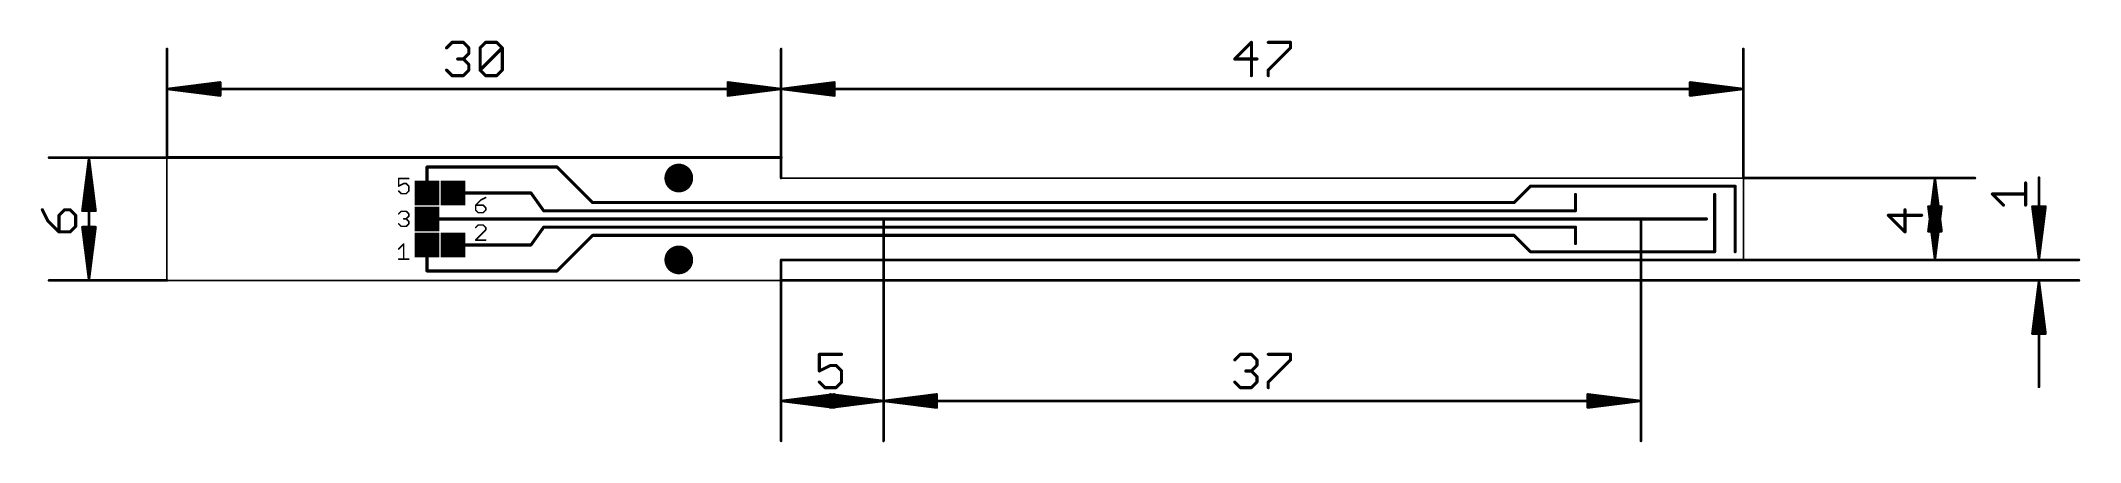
# Model space of a CAD drawing. Extents: x -6.2 to 93.5, y -10.9 to 8.7.
import ezdxf

# ---------------------------------------------------------------- set-up
doc = ezdxf.new("R2010")
doc.units = 0
for name, color, linetype in [('1', 14, 'CONTINUOUS'), ('18', 94, 'CONTINUOUS'), ('20', 178, 'CONTINUOUS'), ('29', 251, 'CONTINUOUS'), ('30', 251, 'CONTINUOUS'), ('44', 251, 'CONTINUOUS'), ('47', 251, 'CONTINUOUS'), ('49', 251, 'CONTINUOUS')]:
    doc.layers.add(name, color=color, linetype=linetype)

# ---------------------------------------------------------------- blocks, each defined once
blk = doc.blocks.new('SQUAREV')
blk.add_solid([(-0.5, -0.5), (0.5, -0.5), (-0.5, 0.5), (0.5, 0.5)])

msp = doc.modelspace()

# ---------------------------------------------------------------- linework, layer by layer
at = {"layer": '1'}
for points, const_width in [([(11.8096, 1.9753), (11.3181, 1.9753)], 0.0762), ([(11.3181, 1.9753), (11.3181, 1.6067)], 0.0762), ([(12.7, 2.54), (19.05, 2.54)], 0.15), ([(12.7, 1.27), (12.7, 2.54)], 0.15), ([(19.05, 2.54), (20.79, 0.8)], 0.15), ([(11.3181, 1.6067), (11.5638, 1.7296)], 0.0762), ([(11.441, 1.2381), (11.3181, 1.361)], 0.0762), ([(11.6867, 1.2381), (11.441, 1.2381)], 0.0762), ([(11.5638, 1.7296), (11.6867, 1.7296)], 0.0762), ([(11.6867, 1.7296), (11.8096, 1.6067)], 0.0762), ([(11.8096, 1.361), (11.6867, 1.2381)], 0.0762), ([(11.8096, 1.6067), (11.8096, 1.361)], 0.0762), ([(13.97, 1.27), (17.78, 1.27)], 0.15), ([(15.5696, 1.0453), (15.3238, 0.9225)], 0.0762), ([(17.78, 1.27), (18.4, 0.4)], 0.15), ([(65.8, 0.8), (66.6, 1.6)], 0.15), ([(66.6, 1.6), (76.6, 1.6)], 0.15), ([(68.8, 0.4), (68.8, 1.2)], 0.15), ([(75.6, -1.6), (75.6, 1.2)], 0.15), ([(76.6, 1.6), (76.6, -1.6)], 0.15), ([(11.3181, 0.2525), (11.441, 0.3753)], 0.0762), ([(11.441, 0.3753), (11.6867, 0.3753)], 0.0762), ([(11.6867, 0.0067), (11.5638, 0.0067)], 0.0762), ([(11.6867, 0.3753), (11.8096, 0.2525)], 0.0762), ([(11.8096, 0.1296), (11.6867, 0.0067)], 0.0762), ([(11.6867, 0.0067), (11.8096, -0.1162)], 0.0762), ([(11.8096, 0.2525), (11.8096, 0.1296)], 0.0762), ([(12.7, 0), (75.2, 0)], 0.15), ([(15.3238, 0.9225), (15.0781, 0.6767)], 0.0762), ([(15.0781, 0.6767), (15.0781, 0.431)], 0.0762), ([(15.4467, 0.6767), (15.0781, 0.6767)], 0.0762), ([(15.0781, 0.431), (15.201, 0.3081)], 0.0762), ([(15.201, 0.3081), (15.4467, 0.3081)], 0.0762), ([(15.5696, 0.5538), (15.4467, 0.6767)], 0.0762), ([(15.4467, 0.3081), (15.5696, 0.431)], 0.0762), ([(15.5696, 0.431), (15.5696, 0.5538)], 0.0762), ([(18.4, 0.4), (68.8, 0.4)], 0.15), ([(20.79, 0.8), (65.8, 0.8)], 0.15), ([(11.441, -0.3619), (11.3181, -0.239)], 0.0762), ([(11.6867, -0.3619), (11.441, -0.3619)], 0.0762), ([(11.8096, -0.239), (11.6867, -0.3619)], 0.0762), ([(11.8096, -0.1162), (11.8096, -0.239)], 0.0762), ([(15.201, -0.2947), (15.0781, -0.4175)], 0.0762), ([(15.0781, -1.0319), (15.5696, -0.5404)], 0.0762), ([(15.5696, -1.0319), (15.0781, -1.0319)], 0.0762), ([(15.4467, -0.2947), (15.201, -0.2947)], 0.0762), ([(15.5696, -0.4175), (15.4467, -0.2947)], 0.0762), ([(15.5696, -0.5404), (15.5696, -0.4175)], 0.0762), ([(17.78, -1.27), (18.4, -0.4)], 0.15), ([(18.4, -0.4), (68.8, -0.4)], 0.15), ([(19.06, -2.54), (20.8, -0.8)], 0.15), ([(20.8, -0.8), (65.8, -0.8)], 0.15), ([(65.8, -0.8), (66.6, -1.6)], 0.15), ([(68.8, -0.4), (68.8, -1.2)], 0.15), ([(11.3181, -1.4704), (11.5638, -1.2247)], 0.0762), ([(11.3181, -1.9619), (11.8096, -1.9619)], 0.0762), ([(11.5638, -1.2247), (11.5638, -1.9619)], 0.0762), ([(12.7, -2.54), (12.7, -1.27)], 0.15), ([(17.78, -1.27), (13.97, -1.27)], 0.15), ([(66.6, -1.6), (75.6, -1.6)], 0.15), ([(19.05, -2.54), (12.7, -2.54)], 0.15)]:
    msp.add_lwpolyline(points, dxfattribs=dict(at, const_width=const_width))
for points, const_width in [([(11.3181, 1.9944, 1), (11.3181, 1.9563)], 0.0381), ([(11.3372, 1.9753, 1), (11.2991, 1.9753)], 0.0381), ([(11.8096, 1.9563, 1), (11.8096, 1.9944)], 0.0381), ([(12.7, 2.5775, 1), (12.7, 2.5025)], 0.075), ([(12.7375, 2.54, 1), (12.6625, 2.54)], 0.075), ([(19.0765, 2.5665, 1), (19.0235, 2.5135)], 0.075), ([(19.05, 2.5025, 1), (19.05, 2.5775)], 0.075), ([(11.3096, 1.6238, 1), (11.3266, 1.5897)], 0.0381), ([(11.2991, 1.6067, 1), (11.3372, 1.6067)], 0.0381), ([(11.3316, 1.3744, 1), (11.3046, 1.3475)], 0.0381), ([(11.441, 1.2571, 1), (11.441, 1.219)], 0.0381), ([(11.4275, 1.2246, 1), (11.4544, 1.2516)], 0.0381), ([(11.5638, 1.7486, 1), (11.5638, 1.7105)], 0.0381), ([(11.5724, 1.7125, 1), (11.5553, 1.7466)], 0.0381), ([(11.7002, 1.7431, 1), (11.6732, 1.7161)], 0.0381), ([(11.6732, 1.2516, 1), (11.7002, 1.2246)], 0.0381), ([(11.6867, 1.7105, 1), (11.6867, 1.7486)], 0.0381), ([(11.6867, 1.219, 1), (11.6867, 1.2571)], 0.0381), ([(11.8286, 1.6067, 1), (11.7905, 1.6067)], 0.0381), ([(11.7905, 1.361, 1), (11.8286, 1.361)], 0.0381), ([(11.7961, 1.5932, 1), (11.8231, 1.6202)], 0.0381), ([(11.8231, 1.3475, 1), (11.7961, 1.3744)], 0.0381), ([(12.6625, 1.27, 1), (12.7375, 1.27)], 0.075), ([(13.97, 1.3075, 1), (13.97, 1.2325)], 0.075), ([(15.5781, 1.0283, 1), (15.5611, 1.0624)], 0.0381), ([(17.8105, 1.2918, 1), (17.7495, 1.2482)], 0.075), ([(17.78, 1.2325, 1), (17.78, 1.3075)], 0.075), ([(66.6, 1.6375, 1), (66.6, 1.5625)], 0.075), ([(66.6265, 1.5735, 1), (66.5735, 1.6265)], 0.075), ([(68.8375, 1.2, 1), (68.7625, 1.2)], 0.075), ([(75.6375, 1.2, 1), (75.5625, 1.2)], 0.075), ([(76.6375, 1.6, 1), (76.5625, 1.6)], 0.075), ([(76.6, 1.5625, 1), (76.6, 1.6375)], 0.075), ([(11.3046, 0.2659, 1), (11.3316, 0.239)], 0.0381), ([(11.441, 0.3944, 1), (11.441, 0.3563)], 0.0381), ([(11.4544, 0.3619, 1), (11.4275, 0.3888)], 0.0381), ([(11.5638, 0.0258, 1), (11.5638, -0.0123)], 0.0381), ([(11.7002, 0.3888, 1), (11.6732, 0.3619)], 0.0381), ([(11.7002, 0.0202, 1), (11.6732, -0.0068)], 0.0381), ([(11.6732, 0.0202, 1), (11.7002, -0.0068)], 0.0381), ([(11.6867, 0.3563, 1), (11.6867, 0.3944)], 0.0381), ([(11.6867, -0.0123, 1), (11.6867, 0.0258)], 0.0381), ([(11.8286, 0.2525, 1), (11.7905, 0.2525)], 0.0381), ([(11.7905, 0.1296, 1), (11.8286, 0.1296)], 0.0381), ([(11.7961, 0.239, 1), (11.8231, 0.2659)], 0.0381), ([(11.8231, 0.1161, 1), (11.7961, 0.1431)], 0.0381), ([(12.7, 0.0375, 1), (12.7, -0.0375)], 0.075), ([(15.0781, 0.6958, 1), (15.0781, 0.6577)], 0.0381), ([(15.0646, 0.6902, 1), (15.0916, 0.6632)], 0.0381), ([(15.0916, 0.4444, 1), (15.0646, 0.4175)], 0.0381), ([(15.0972, 0.6767, 1), (15.0591, 0.6767)], 0.0381), ([(15.0591, 0.431, 1), (15.0972, 0.431)], 0.0381), ([(15.201, 0.3272, 1), (15.201, 0.2891)], 0.0381), ([(15.1875, 0.2946, 1), (15.2144, 0.3216)], 0.0381), ([(15.3153, 0.9395, 1), (15.3324, 0.9054)], 0.0381), ([(15.3373, 0.909, 1), (15.3104, 0.9359)], 0.0381), ([(15.4602, 0.6902, 1), (15.4332, 0.6632)], 0.0381), ([(15.4332, 0.3216, 1), (15.4602, 0.2946)], 0.0381), ([(15.4467, 0.6577, 1), (15.4467, 0.6958)], 0.0381), ([(15.4467, 0.2891, 1), (15.4467, 0.3272)], 0.0381), ([(15.5886, 0.5538, 1), (15.5505, 0.5538)], 0.0381), ([(15.5505, 0.431, 1), (15.5886, 0.431)], 0.0381), ([(15.5561, 0.5404, 1), (15.5831, 0.5673)], 0.0381), ([(15.5831, 0.4175, 1), (15.5561, 0.4444)], 0.0381), ([(18.4, 0.4375, 1), (18.4, 0.3625)], 0.075), ([(18.3695, 0.3782, 1), (18.4305, 0.4218)], 0.075), ([(20.79, 0.8375, 1), (20.79, 0.7625)], 0.075), ([(20.7635, 0.7735, 1), (20.8165, 0.8265)], 0.075), ([(65.7735, 0.8265, 1), (65.8265, 0.7735)], 0.075), ([(65.8, 0.7625, 1), (65.8, 0.8375)], 0.075), ([(68.7625, 0.4, 1), (68.8375, 0.4)], 0.075), ([(68.8, 0.3625, 1), (68.8, 0.4375)], 0.075), ([(75.2, -0.0375, 1), (75.2, 0.0375)], 0.075), ([(11.3316, -0.2256, 1), (11.3046, -0.2525)], 0.0381), ([(11.441, -0.3428, 1), (11.441, -0.381)], 0.0381), ([(11.4275, -0.3754, 1), (11.4544, -0.3484)], 0.0381), ([(11.6732, -0.3484, 1), (11.7002, -0.3754)], 0.0381), ([(11.6867, -0.381, 1), (11.6867, -0.3428)], 0.0381), ([(11.8286, -0.1162, 1), (11.7905, -0.1162)], 0.0381), ([(11.7905, -0.239, 1), (11.8286, -0.239)], 0.0381), ([(11.7961, -0.1296, 1), (11.8231, -0.1027)], 0.0381), ([(11.8231, -0.2525, 1), (11.7961, -0.2256)], 0.0381), ([(15.0646, -0.4041, 1), (15.0916, -0.431)], 0.0381), ([(15.0781, -1.0129, 1), (15.0781, -1.051)], 0.0381), ([(15.201, -0.2756, 1), (15.201, -0.3137)], 0.0381), ([(15.2144, -0.3081, 1), (15.1875, -0.2812)], 0.0381), ([(15.4602, -0.2812, 1), (15.4332, -0.3081)], 0.0381), ([(15.4467, -0.3137, 1), (15.4467, -0.2756)], 0.0381), ([(15.5886, -0.4175, 1), (15.5505, -0.4175)], 0.0381), ([(15.5505, -0.5404, 1), (15.5886, -0.5404)], 0.0381), ([(15.5561, -0.431, 1), (15.5831, -0.4041)], 0.0381), ([(15.5831, -0.5539, 1), (15.5561, -0.5269)], 0.0381), ([(15.5696, -1.051, 1), (15.5696, -1.0129)], 0.0381), ([(18.4, -0.3625, 1), (18.4, -0.4375)], 0.075), ([(18.4305, -0.4218, 1), (18.3695, -0.3782)], 0.075), ([(20.8, -0.7625, 1), (20.8, -0.8375)], 0.075), ([(20.8265, -0.8265, 1), (20.7735, -0.7735)], 0.075), ([(65.8265, -0.7735, 1), (65.7735, -0.8265)], 0.075), ([(65.8, -0.8375, 1), (65.8, -0.7625)], 0.075), ([(68.8375, -0.4, 1), (68.7625, -0.4)], 0.075), ([(68.8, -0.4375, 1), (68.8, -0.3625)], 0.075), ([(11.3046, -1.4569, 1), (11.3316, -1.4839)], 0.0381), ([(11.3181, -1.9429, 1), (11.3181, -1.981)], 0.0381), ([(11.5829, -1.2247, 1), (11.5448, -1.2247)], 0.0381), ([(11.5448, -1.9619, 1), (11.5829, -1.9619)], 0.0381), ([(11.5773, -1.2381, 1), (11.5504, -1.2112)], 0.0381), ([(11.8096, -1.981, 1), (11.8096, -1.9429)], 0.0381), ([(12.7375, -1.27, 1), (12.6625, -1.27)], 0.075), ([(13.97, -1.2325, 1), (13.97, -1.3075)], 0.075), ([(15.0646, -1.0184, 1), (15.0916, -1.0454)], 0.0381), ([(17.7495, -1.2482, 1), (17.8105, -1.2918)], 0.075), ([(17.78, -1.3075, 1), (17.78, -1.2325)], 0.075), ([(66.6, -1.5625, 1), (66.6, -1.6375)], 0.075), ([(66.5735, -1.6265, 1), (66.6265, -1.5735)], 0.075), ([(68.7625, -1.2, 1), (68.8375, -1.2)], 0.075), ([(75.5625, -1.6, 1), (75.6375, -1.6)], 0.075), ([(75.6, -1.6375, 1), (75.6, -1.5625)], 0.075), ([(76.5625, -1.6, 1), (76.6375, -1.6)], 0.075), ([(12.7, -2.5025, 1), (12.7, -2.5775)], 0.075), ([(12.6625, -2.54, 1), (12.7375, -2.54)], 0.075), ([(19.0335, -2.5135, 1), (19.0865, -2.5665)], 0.075), ([(19.05, -2.5775, 1), (19.05, -2.5025)], 0.075)]:
    msp.add_lwpolyline(points, format="xyb", dxfattribs=dict(at, const_width=const_width))
at = {"layer": '20'}
for p, q in [((0, -3), (0, 3)), ((30, 3), (30, 2)), ((30, 2), (77, 2)), ((77, 2), (77, -2)), ((77, -2), (30, -2)), ((30, -2), (30, -3)), ((30, -3), (0, -3))]:
    msp.add_line(p, q, dxfattribs=at)
for points, const_width in [([(0, 3), (0, 8.3)], 0.13), ([(13.657, 8.3565), (13.9282, 8.6277)], 0.1524), ([(13.9282, 8.6277), (14.4705, 8.6277)], 0.1524), ([(14.4705, 8.6277), (14.7416, 8.3565)], 0.1524), ([(14.7416, 8.0854), (14.4705, 7.8142)], 0.1524), ([(14.7416, 8.3565), (14.7416, 8.0854)], 0.1524), ([(15.2941, 8.3565), (15.5653, 8.6277)], 0.1524), ([(15.2941, 7.2719), (15.2941, 8.3565)], 0.1524), ([(15.2941, 7.2719), (16.3788, 8.3565)], 0.1524), ([(15.5653, 8.6277), (16.1076, 8.6277)], 0.1524), ([(16.1076, 8.6277), (16.3788, 8.3565)], 0.1524), ([(16.3788, 8.3565), (16.3788, 7.2719)], 0.1524), ([(30, 3), (30, 8.3)], 0.13), ([(30, 2), (30, 8.3)], 0.13), ([(52.9705, 8.6277), (52.157, 7.8142)], 0.1524), ([(52.9705, 7.0007), (52.9705, 8.6277)], 0.1524), ([(53.7941, 8.6277), (54.8788, 8.6277)], 0.1524), ([(54.8788, 8.3565), (53.7941, 7.2719)], 0.1524), ([(54.8788, 8.6277), (54.8788, 8.3565)], 0.1524), ([(77, 2), (77, 8.3)], 0.13), ([(13.9282, 7.0007), (13.657, 7.2719)], 0.1524), ([(14.4705, 7.0007), (13.9282, 7.0007)], 0.1524), ([(14.4705, 7.8142), (14.1993, 7.8142)], 0.1524), ([(14.4705, 7.8142), (14.7416, 7.543)], 0.1524), ([(14.7416, 7.2719), (14.4705, 7.0007)], 0.1524), ([(14.7416, 7.543), (14.7416, 7.2719)], 0.1524), ([(15.5653, 7.0007), (15.2941, 7.2719)], 0.1524), ([(16.1076, 7.0007), (15.5653, 7.0007)], 0.1524), ([(16.3788, 7.2719), (16.1076, 7.0007)], 0.1524), ([(52.157, 7.8142), (53.2416, 7.8142)], 0.1524), ([(53.7941, 7.2719), (53.7941, 7.0007)], 0.1524), ([(0.065, 6.35), (2.6, 6.6692)], 0.13), ([(0.065, 6.35), (2.6, 6.61)], 0.13), ([(0.065, 6.35), (2.6, 6.48)], 0.13), ([(0.065, 6.35), (29.935, 6.35)], 0.13), ([(2.6, 6.0308), (0.065, 6.35)], 0.13), ([(2.6, 6.22), (0.065, 6.35)], 0.13), ([(2.6, 6.09), (0.065, 6.35)], 0.13), ([(2.6, 6.6692), (2.6, 6.0308)], 0.13), ([(29.935, 6.35), (27.4, 6.6692)], 0.13), ([(27.4, 6.6692), (27.4, 6.0308)], 0.13), ([(29.935, 6.35), (27.4, 6.61)], 0.13), ([(29.935, 6.35), (27.4, 6.48)], 0.13), ([(27.4, 6.0308), (29.935, 6.35)], 0.13), ([(27.4, 6.22), (29.935, 6.35)], 0.13), ([(27.4, 6.09), (29.935, 6.35)], 0.13), ([(30.065, 6.35), (32.6, 6.6692)], 0.13), ([(30.065, 6.35), (32.6, 6.61)], 0.13), ([(30.065, 6.35), (32.6, 6.48)], 0.13), ([(30.065, 6.35), (76.935, 6.35)], 0.13), ([(32.6, 6.0308), (30.065, 6.35)], 0.13), ([(32.6, 6.22), (30.065, 6.35)], 0.13), ([(32.6, 6.09), (30.065, 6.35)], 0.13), ([(32.6, 6.6692), (32.6, 6.0308)], 0.13), ([(76.935, 6.35), (74.4, 6.6692)], 0.13), ([(74.4, 6.6692), (74.4, 6.0308)], 0.13), ([(76.935, 6.35), (74.4, 6.61)], 0.13), ([(76.935, 6.35), (74.4, 6.48)], 0.13), ([(74.4, 6.0308), (76.935, 6.35)], 0.13), ([(74.4, 6.22), (76.935, 6.35)], 0.13), ([(74.4, 6.09), (76.935, 6.35)], 0.13), ([(0, 3), (-5.76, 3)], 0.13), ([(-3.81, 2.935), (-4.1292, 0.4)], 0.13), ([(-3.81, 2.935), (-4.07, 0.4)], 0.13), ([(-3.81, 2.935), (-3.94, 0.4)], 0.13), ([(-3.81, -2.935), (-3.81, 2.935)], 0.13), ([(-3.4908, 0.4), (-3.81, 2.935)], 0.13), ([(-3.68, 0.4), (-3.81, 2.935)], 0.13), ([(-3.55, 0.4), (-3.81, 2.935)], 0.13), ([(0, 3), (30, 3)], 0.15), ([(77, 2), (88.31, 2)], 0.13), ([(86.36, 1.935), (86.0408, -0.6)], 0.13), ([(86.36, 1.935), (86.1, -0.6)], 0.13), ([(86.36, 1.935), (86.23, -0.6)], 0.13), ([(86.36, 1.935), (86.36, -1.935)], 0.13), ([(86.6792, -0.6), (86.36, 1.935)], 0.13), ([(86.49, -0.6), (86.36, 1.935)], 0.13), ([(86.62, -0.6), (86.36, 1.935)], 0.13), ([(91.44, -1.935), (91.44, 2.0192)], 0.13), ([(89.7046, 0.6762), (89.1623, 1.2185)], 0.1524), ([(89.1623, 1.2185), (90.7893, 1.2185)], 0.1524), ([(90.7893, 0.6762), (90.7893, 1.7609)], 0.1524), ([(-6.0877, 0.4513), (-5.8165, -0.0911)], 0.1524), ([(-5.003, 0.4513), (-5.2742, 0.1801)], 0.1524), ([(-5.2742, 0.1801), (-5.2742, -0.6334)], 0.1524), ([(-4.7319, 0.4513), (-5.003, 0.4513)], 0.1524), ([(-4.4607, 0.1801), (-4.7319, 0.4513)], 0.1524), ([(-4.4607, -0.3622), (-4.4607, 0.1801)], 0.1524), ([(-4.1292, 0.4), (-3.4908, 0.4)], 0.13), ([(85.7093, 0.1801), (84.0823, 0.1801)], 0.1524), ([(84.0823, 0.1801), (84.8958, -0.6334)], 0.1524), ([(84.8958, -0.6334), (84.8958, 0.4513)], 0.1524), ([(86.36, -1.935), (86.0408, 0.6)], 0.13), ([(86.0408, 0.6), (86.6792, 0.6)], 0.13), ([(86.36, -1.935), (86.1, 0.6)], 0.13), ([(86.36, -1.935), (86.23, 0.6)], 0.13), ([(86.6792, 0.6), (86.36, -1.935)], 0.13), ([(86.49, 0.6), (86.36, -1.935)], 0.13), ([(86.62, 0.6), (86.36, -1.935)], 0.13), ([(91.44, -1.935), (91.1208, 0.6)], 0.13), ([(91.1208, 0.6), (91.7592, 0.6)], 0.13), ([(91.44, -1.935), (91.18, 0.6)], 0.13), ([(91.44, -1.935), (91.31, 0.6)], 0.13), ([(91.7592, 0.6), (91.44, -1.935)], 0.13), ([(91.57, 0.6), (91.44, -1.935)], 0.13), ([(91.7, 0.6), (91.44, -1.935)], 0.13), ([(-5.8165, -0.0911), (-5.2742, -0.6334)], 0.1524), ([(-5.2742, -0.6334), (-4.7319, -0.6334)], 0.1524), ([(-4.7319, -0.6334), (-4.4607, -0.3622)], 0.1524), ([(-3.81, -2.935), (-4.1292, -0.4)], 0.13), ([(-4.1292, -0.4), (-3.4908, -0.4)], 0.13), ([(-3.81, -2.935), (-4.07, -0.4)], 0.13), ([(-3.81, -2.935), (-3.94, -0.4)], 0.13), ([(-3.4908, -0.4), (-3.81, -2.935)], 0.13), ([(-3.68, -0.4), (-3.81, -2.935)], 0.13), ([(-3.55, -0.4), (-3.81, -2.935)], 0.13), ([(86.0408, -0.6), (86.6792, -0.6)], 0.13), ([(30, -2), (93.39, -2)], 0.13), ([(77, -2), (88.31, -2)], 0.13), ([(0, -3), (-5.76, -3)], 0.13), ([(30, -3), (93.39, -3)], 0.13), ([(91.44, -3.065), (91.1208, -5.6)], 0.13), ([(91.44, -3.065), (91.18, -5.6)], 0.13), ([(91.44, -3.065), (91.31, -5.6)], 0.13), ([(91.44, -3.065), (91.44, -8.2)], 0.13), ([(91.7592, -5.6), (91.44, -3.065)], 0.13), ([(91.57, -5.6), (91.44, -3.065)], 0.13), ([(91.7, -5.6), (91.44, -3.065)], 0.13), ([(91.1208, -5.6), (91.7592, -5.6)], 0.13)]:
    msp.add_lwpolyline(points, dxfattribs=dict(at, const_width=const_width))
for points, const_width in [([(0.0325, 8.3, 1), (-0.0325, 8.3)], 0.065), ([(13.63, 8.3835, 1), (13.6839, 8.3296)], 0.0762), ([(13.9282, 8.6658, 1), (13.9282, 8.5896)], 0.0762), ([(13.9551, 8.6007, 1), (13.9012, 8.6546)], 0.0762), ([(14.4974, 8.6546, 1), (14.4435, 8.6007)], 0.0762), ([(14.4705, 8.5896, 1), (14.4705, 8.6658)], 0.0762), ([(14.7797, 8.3565, 1), (14.7035, 8.3565)], 0.0762), ([(14.7035, 8.0854, 1), (14.7797, 8.0854)], 0.0762), ([(14.7147, 8.3296, 1), (14.7686, 8.3835)], 0.0762), ([(14.7686, 8.0584, 1), (14.7147, 8.1123)], 0.0762), ([(15.3322, 8.3565, 1), (15.256, 8.3565)], 0.0762), ([(15.2672, 8.3835, 1), (15.3211, 8.3296)], 0.0762), ([(15.5653, 8.6658, 1), (15.5653, 8.5896)], 0.0762), ([(15.5922, 8.6007, 1), (15.5384, 8.6546)], 0.0762), ([(16.1346, 8.6546, 1), (16.0807, 8.6007)], 0.0762), ([(16.1076, 8.5896, 1), (16.1076, 8.6658)], 0.0762), ([(16.4169, 8.3565, 1), (16.3407, 8.3565)], 0.0762), ([(16.4057, 8.3296, 1), (16.3519, 8.3835)], 0.0762), ([(16.3519, 8.3296, 1), (16.4057, 8.3835)], 0.0762), ([(30.0325, 8.3, 1), (29.9675, 8.3)], 0.065), ([(30.0325, 8.3, 1), (29.9675, 8.3)], 0.065), ([(53.0086, 8.6277, 1), (52.9324, 8.6277)], 0.0762), ([(52.9974, 8.6007, 1), (52.9435, 8.6546)], 0.0762), ([(53.7941, 8.6658, 1), (53.7941, 8.5896)], 0.0762), ([(54.9169, 8.6277, 1), (54.8407, 8.6277)], 0.0762), ([(54.8407, 8.3565, 1), (54.9169, 8.3565)], 0.0762), ([(54.9057, 8.3296, 1), (54.8519, 8.3835)], 0.0762), ([(54.8788, 8.5896, 1), (54.8788, 8.6658)], 0.0762), ([(77.0325, 8.3, 1), (76.9675, 8.3)], 0.065), ([(13.6839, 7.2988, 1), (13.63, 7.2449)], 0.0762), ([(13.9282, 7.0388, 1), (13.9282, 6.9626)], 0.0762), ([(13.9012, 6.9738, 1), (13.9551, 7.0276)], 0.0762), ([(14.1993, 7.8523, 1), (14.1993, 7.7761)], 0.0762), ([(14.4974, 7.8411, 1), (14.4435, 7.7873)], 0.0762), ([(14.4435, 7.8411, 1), (14.4974, 7.7873)], 0.0762), ([(14.4435, 7.0276, 1), (14.4974, 6.9738)], 0.0762), ([(14.4705, 7.7761, 1), (14.4705, 7.8523)], 0.0762), ([(14.4705, 6.9626, 1), (14.4705, 7.0388)], 0.0762), ([(14.7797, 7.543, 1), (14.7035, 7.543)], 0.0762), ([(14.7035, 7.2719, 1), (14.7797, 7.2719)], 0.0762), ([(14.7147, 7.5161, 1), (14.7686, 7.57)], 0.0762), ([(14.7686, 7.2449, 1), (14.7147, 7.2988)], 0.0762), ([(15.3211, 7.2988, 1), (15.2672, 7.2449)], 0.0762), ([(15.2672, 7.2988, 1), (15.3211, 7.2449)], 0.0762), ([(15.256, 7.2719, 1), (15.3322, 7.2719)], 0.0762), ([(15.5653, 7.0388, 1), (15.5653, 6.9626)], 0.0762), ([(15.5384, 6.9738, 1), (15.5922, 7.0276)], 0.0762), ([(16.0807, 7.0276, 1), (16.1346, 6.9738)], 0.0762), ([(16.1076, 6.9626, 1), (16.1076, 7.0388)], 0.0762), ([(16.3407, 7.2719, 1), (16.4169, 7.2719)], 0.0762), ([(16.4057, 7.2449, 1), (16.3519, 7.2988)], 0.0762), ([(52.157, 7.8523, 1), (52.157, 7.7761)], 0.0762), ([(52.13, 7.8411, 1), (52.1839, 7.7873)], 0.0762), ([(52.9324, 7.0007, 1), (53.0086, 7.0007)], 0.0762), ([(53.2416, 7.7761, 1), (53.2416, 7.8523)], 0.0762), ([(53.8322, 7.2719, 1), (53.756, 7.2719)], 0.0762), ([(53.7672, 7.2988, 1), (53.8211, 7.2449)], 0.0762), ([(53.756, 7.0007, 1), (53.8322, 7.0007)], 0.0762), ([(0.065, 6.3825, 1), (0.065, 6.3175)], 0.065), ([(0.0691, 6.3822, 1), (0.0609, 6.3178)], 0.065), ([(0.0633, 6.3825, 1), (0.0667, 6.3175)], 0.065), ([(0.0667, 6.3825, 1), (0.0633, 6.3175)], 0.065), ([(0.0683, 6.3823, 1), (0.0617, 6.3177)], 0.065), ([(0.0617, 6.3823, 1), (0.0683, 6.3177)], 0.065), ([(0.0609, 6.3822, 1), (0.0691, 6.3178)], 0.065), ([(2.6325, 6.6692, 1), (2.5675, 6.6692)], 0.065), ([(2.5675, 6.0308, 1), (2.6325, 6.0308)], 0.065), ([(2.6041, 6.637, 1), (2.5959, 6.7015)], 0.065), ([(2.5959, 5.9985, 1), (2.6041, 6.063)], 0.065), ([(2.6033, 6.5777, 1), (2.5967, 6.6423)], 0.065), ([(2.5967, 6.0577, 1), (2.6033, 6.1223)], 0.065), ([(2.6017, 6.4475, 1), (2.5983, 6.5125)], 0.065), ([(2.5983, 6.1875, 1), (2.6017, 6.2525)], 0.065), ([(27.4041, 6.7015, 1), (27.3959, 6.637)], 0.065), ([(27.4325, 6.6692, 1), (27.3675, 6.6692)], 0.065), ([(27.4033, 6.6423, 1), (27.3967, 6.5777)], 0.065), ([(27.4017, 6.5125, 1), (27.3983, 6.4475)], 0.065), ([(27.3983, 6.2525, 1), (27.4017, 6.1875)], 0.065), ([(27.3967, 6.1223, 1), (27.4033, 6.0577)], 0.065), ([(27.3959, 6.063, 1), (27.4041, 5.9985)], 0.065), ([(27.3675, 6.0308, 1), (27.4325, 6.0308)], 0.065), ([(29.9391, 6.3178, 1), (29.9309, 6.3822)], 0.065), ([(29.9309, 6.3178, 1), (29.9391, 6.3822)], 0.065), ([(29.9383, 6.3177, 1), (29.9317, 6.3823)], 0.065), ([(29.9317, 6.3177, 1), (29.9383, 6.3823)], 0.065), ([(29.9333, 6.3175, 1), (29.9367, 6.3825)], 0.065), ([(29.9367, 6.3175, 1), (29.9333, 6.3825)], 0.065), ([(29.935, 6.3175, 1), (29.935, 6.3825)], 0.065), ([(30.065, 6.3825, 1), (30.065, 6.3175)], 0.065), ([(30.0691, 6.3822, 1), (30.0609, 6.3178)], 0.065), ([(30.0633, 6.3825, 1), (30.0667, 6.3175)], 0.065), ([(30.0667, 6.3825, 1), (30.0633, 6.3175)], 0.065), ([(30.0683, 6.3823, 1), (30.0617, 6.3177)], 0.065), ([(30.0617, 6.3823, 1), (30.0683, 6.3177)], 0.065), ([(30.0609, 6.3822, 1), (30.0691, 6.3178)], 0.065), ([(32.6325, 6.6692, 1), (32.5675, 6.6692)], 0.065), ([(32.5675, 6.0308, 1), (32.6325, 6.0308)], 0.065), ([(32.6041, 6.637, 1), (32.5959, 6.7015)], 0.065), ([(32.5959, 5.9985, 1), (32.6041, 6.063)], 0.065), ([(32.6033, 6.5777, 1), (32.5967, 6.6423)], 0.065), ([(32.5967, 6.0577, 1), (32.6033, 6.1223)], 0.065), ([(32.6017, 6.4475, 1), (32.5983, 6.5125)], 0.065), ([(32.5983, 6.1875, 1), (32.6017, 6.2525)], 0.065), ([(74.4041, 6.7015, 1), (74.3959, 6.637)], 0.065), ([(74.4325, 6.6692, 1), (74.3675, 6.6692)], 0.065), ([(74.4033, 6.6423, 1), (74.3967, 6.5777)], 0.065), ([(74.4017, 6.5125, 1), (74.3983, 6.4475)], 0.065), ([(74.3983, 6.2525, 1), (74.4017, 6.1875)], 0.065), ([(74.3967, 6.1223, 1), (74.4033, 6.0577)], 0.065), ([(74.3959, 6.063, 1), (74.4041, 5.9985)], 0.065), ([(74.3675, 6.0308, 1), (74.4325, 6.0308)], 0.065), ([(76.9391, 6.3178, 1), (76.9309, 6.3822)], 0.065), ([(76.9309, 6.3178, 1), (76.9391, 6.3822)], 0.065), ([(76.9383, 6.3177, 1), (76.9317, 6.3823)], 0.065), ([(76.9317, 6.3177, 1), (76.9383, 6.3823)], 0.065), ([(76.9333, 6.3175, 1), (76.9367, 6.3825)], 0.065), ([(76.9367, 6.3175, 1), (76.9333, 6.3825)], 0.065), ([(76.935, 6.3175, 1), (76.935, 6.3825)], 0.065), ([(-5.76, 3.0325, 1), (-5.76, 2.9675)], 0.065), ([(-3.7775, 2.935, 1), (-3.8425, 2.935)], 0.065), ([(-3.7778, 2.9391, 1), (-3.8422, 2.9309)], 0.065), ([(-3.7775, 2.9333, 1), (-3.8425, 2.9367)], 0.065), ([(-3.7775, 2.9367, 1), (-3.8425, 2.9333)], 0.065), ([(-3.7777, 2.9383, 1), (-3.8423, 2.9317)], 0.065), ([(-3.7777, 2.9317, 1), (-3.8423, 2.9383)], 0.065), ([(-3.7778, 2.9309, 1), (-3.8422, 2.9391)], 0.065), ([(0, 3.0375, 1), (0, 2.9625)], 0.075), ([(-0.0325, 3, 1), (0.0325, 3)], 0.065), ([(0, 2.9675, 1), (0, 3.0325)], 0.065), ([(29.9675, 3, 1), (30.0325, 3)], 0.065), ([(30, 2.9625, 1), (30, 3.0375)], 0.075), ([(29.9675, 2, 1), (30.0325, 2)], 0.065), ([(77, 2.0325, 1), (77, 1.9675)], 0.065), ([(76.9675, 2, 1), (77.0325, 2)], 0.065), ([(86.3925, 1.935, 1), (86.3275, 1.935)], 0.065), ([(86.3922, 1.9391, 1), (86.3278, 1.9309)], 0.065), ([(86.3925, 1.9333, 1), (86.3275, 1.9367)], 0.065), ([(86.3925, 1.9367, 1), (86.3275, 1.9333)], 0.065), ([(86.3923, 1.9383, 1), (86.3277, 1.9317)], 0.065), ([(86.3923, 1.9317, 1), (86.3277, 1.9383)], 0.065), ([(86.3922, 1.9309, 1), (86.3278, 1.9391)], 0.065), ([(88.31, 1.9675, 1), (88.31, 2.0325)], 0.065), ([(91.4725, 2.0192, 1), (91.4075, 2.0192)], 0.065), ([(89.1893, 1.2455, 1), (89.1354, 1.1916)], 0.0762), ([(89.1623, 1.2566, 1), (89.1623, 1.1804)], 0.0762), ([(90.8274, 1.7609, 1), (90.7512, 1.7609)], 0.0762), ([(90.7893, 1.1804, 1), (90.7893, 1.2566)], 0.0762), ([(-6.0536, 0.4683, 1), (-6.1218, 0.4342)], 0.0762), ([(-5.2361, 0.1801, 1), (-5.3123, 0.1801)], 0.0762), ([(-5.3011, 0.207, 1), (-5.2473, 0.1531)], 0.0762), ([(-5.003, 0.4894, 1), (-5.003, 0.4132)], 0.0762), ([(-4.9761, 0.4243, 1), (-5.03, 0.4782)], 0.0762), ([(-4.7049, 0.4782, 1), (-4.7588, 0.4243)], 0.0762), ([(-4.7319, 0.4132, 1), (-4.7319, 0.4894)], 0.0762), ([(-4.4226, 0.1801, 1), (-4.4988, 0.1801)], 0.0762), ([(-4.4876, 0.1531, 1), (-4.4338, 0.207)], 0.0762), ([(-4.1615, 0.4041, 1), (-4.097, 0.3959)], 0.065), ([(-4.1292, 0.4325, 1), (-4.1292, 0.3675)], 0.065), ([(-4.1023, 0.4033, 1), (-4.0377, 0.3967)], 0.065), ([(-3.9725, 0.4017, 1), (-3.9075, 0.3983)], 0.065), ([(-3.7125, 0.3983, 1), (-3.6475, 0.4017)], 0.065), ([(-3.5823, 0.3967, 1), (-3.5177, 0.4033)], 0.065), ([(-3.523, 0.3959, 1), (-3.4585, 0.4041)], 0.065), ([(-3.4908, 0.3675, 1), (-3.4908, 0.4325)], 0.065), ([(84.0823, 0.2182, 1), (84.0823, 0.142)], 0.0762), ([(84.1093, 0.207, 1), (84.0554, 0.1531)], 0.0762), ([(84.9339, 0.4513, 1), (84.8577, 0.4513)], 0.0762), ([(85.7093, 0.142, 1), (85.7093, 0.2182)], 0.0762), ([(86.073, 0.6041, 1), (86.0085, 0.5959)], 0.065), ([(86.0408, 0.6325, 1), (86.0408, 0.5675)], 0.065), ([(86.1323, 0.6033, 1), (86.0677, 0.5967)], 0.065), ([(86.2625, 0.6017, 1), (86.1975, 0.5983)], 0.065), ([(86.5225, 0.5983, 1), (86.4575, 0.6017)], 0.065), ([(86.6523, 0.5967, 1), (86.5877, 0.6033)], 0.065), ([(86.7115, 0.5959, 1), (86.647, 0.6041)], 0.065), ([(86.6792, 0.5675, 1), (86.6792, 0.6325)], 0.065), ([(89.6777, 0.6493, 1), (89.7316, 0.7031)], 0.0762), ([(90.7512, 0.6762, 1), (90.8274, 0.6762)], 0.0762), ([(91.153, 0.6041, 1), (91.0885, 0.5959)], 0.065), ([(91.1208, 0.6325, 1), (91.1208, 0.5675)], 0.065), ([(91.2123, 0.6033, 1), (91.1477, 0.5967)], 0.065), ([(91.3425, 0.6017, 1), (91.2775, 0.5983)], 0.065), ([(91.6025, 0.5983, 1), (91.5375, 0.6017)], 0.065), ([(91.7323, 0.5967, 1), (91.6677, 0.6033)], 0.065), ([(91.7915, 0.5959, 1), (91.727, 0.6041)], 0.065), ([(91.7592, 0.5675, 1), (91.7592, 0.6325)], 0.065), ([(-5.7896, -0.0641, 1), (-5.8435, -0.118)], 0.0762), ([(-5.8506, -0.1081, 1), (-5.7824, -0.074)], 0.0762), ([(-5.2742, -0.5953, 1), (-5.2742, -0.6715)], 0.0762), ([(-5.3123, -0.6334, 1), (-5.2361, -0.6334)], 0.0762), ([(-5.3011, -0.6603, 1), (-5.2473, -0.6065)], 0.0762), ([(-4.7588, -0.6065, 1), (-4.7049, -0.6603)], 0.0762), ([(-4.7319, -0.6715, 1), (-4.7319, -0.5953)], 0.0762), ([(-4.4988, -0.3622, 1), (-4.4226, -0.3622)], 0.0762), ([(-4.4338, -0.3892, 1), (-4.4876, -0.3353)], 0.0762), ([(-4.097, -0.3959, 1), (-4.1615, -0.4041)], 0.065), ([(-4.1292, -0.3675, 1), (-4.1292, -0.4325)], 0.065), ([(-4.0377, -0.3967, 1), (-4.1023, -0.4033)], 0.065), ([(-3.9075, -0.3983, 1), (-3.9725, -0.4017)], 0.065), ([(-3.6475, -0.4017, 1), (-3.7125, -0.3983)], 0.065), ([(-3.5177, -0.4033, 1), (-3.5823, -0.3967)], 0.065), ([(-3.4585, -0.4041, 1), (-3.523, -0.3959)], 0.065), ([(-3.4908, -0.4325, 1), (-3.4908, -0.3675)], 0.065), ([(84.8577, -0.6334, 1), (84.9339, -0.6334)], 0.0762), ([(84.8689, -0.6603, 1), (84.9227, -0.6065)], 0.0762), ([(86.0085, -0.5959, 1), (86.073, -0.6041)], 0.065), ([(86.0408, -0.5675, 1), (86.0408, -0.6325)], 0.065), ([(86.0677, -0.5967, 1), (86.1323, -0.6033)], 0.065), ([(86.1975, -0.5983, 1), (86.2625, -0.6017)], 0.065), ([(86.4575, -0.6017, 1), (86.5225, -0.5983)], 0.065), ([(86.5877, -0.6033, 1), (86.6523, -0.5967)], 0.065), ([(86.647, -0.6041, 1), (86.7115, -0.5959)], 0.065), ([(86.6792, -0.6325, 1), (86.6792, -0.5675)], 0.065), ([(30, -1.9675, 1), (30, -2.0325)], 0.065), ([(77, -1.9675, 1), (77, -2.0325)], 0.065), ([(86.3278, -1.9309, 1), (86.3922, -1.9391)], 0.065), ([(86.3277, -1.9317, 1), (86.3923, -1.9383)], 0.065), ([(86.3275, -1.9367, 1), (86.3925, -1.9333)], 0.065), ([(86.3275, -1.9333, 1), (86.3925, -1.9367)], 0.065), ([(86.3275, -1.935, 1), (86.3925, -1.935)], 0.065), ([(86.3277, -1.9383, 1), (86.3923, -1.9317)], 0.065), ([(86.3278, -1.9391, 1), (86.3922, -1.9309)], 0.065), ([(88.31, -2.0325, 1), (88.31, -1.9675)], 0.065), ([(91.4078, -1.9309, 1), (91.4722, -1.9391)], 0.065), ([(91.4077, -1.9317, 1), (91.4723, -1.9383)], 0.065), ([(91.4075, -1.9367, 1), (91.4725, -1.9333)], 0.065), ([(91.4075, -1.9333, 1), (91.4725, -1.9367)], 0.065), ([(91.4075, -1.935, 1), (91.4725, -1.935)], 0.065), ([(91.4077, -1.9383, 1), (91.4723, -1.9317)], 0.065), ([(91.4078, -1.9391, 1), (91.4722, -1.9309)], 0.065), ([(93.39, -2.0325, 1), (93.39, -1.9675)], 0.065), ([(-5.76, -2.9675, 1), (-5.76, -3.0325)], 0.065), ([(-3.8422, -2.9309, 1), (-3.7778, -2.9391)], 0.065), ([(-3.8423, -2.9317, 1), (-3.7777, -2.9383)], 0.065), ([(-3.8425, -2.9367, 1), (-3.7775, -2.9333)], 0.065), ([(-3.8425, -2.9333, 1), (-3.7775, -2.9367)], 0.065), ([(-3.8425, -2.935, 1), (-3.7775, -2.935)], 0.065), ([(-3.8423, -2.9383, 1), (-3.7777, -2.9317)], 0.065), ([(-3.8422, -2.9391, 1), (-3.7778, -2.9309)], 0.065), ([(0, -3.0325, 1), (0, -2.9675)], 0.065), ([(30, -2.9675, 1), (30, -3.0325)], 0.065), ([(93.39, -3.0325, 1), (93.39, -2.9675)], 0.065), ([(91.4725, -3.065, 1), (91.4075, -3.065)], 0.065), ([(91.4722, -3.0609, 1), (91.4078, -3.0691)], 0.065), ([(91.4725, -3.0667, 1), (91.4075, -3.0633)], 0.065), ([(91.4725, -3.0633, 1), (91.4075, -3.0667)], 0.065), ([(91.4723, -3.0617, 1), (91.4077, -3.0683)], 0.065), ([(91.4723, -3.0683, 1), (91.4077, -3.0617)], 0.065), ([(91.4722, -3.0691, 1), (91.4078, -3.0609)], 0.065), ([(91.0885, -5.5959, 1), (91.153, -5.6041)], 0.065), ([(91.1208, -5.5675, 1), (91.1208, -5.6325)], 0.065), ([(91.1477, -5.5967, 1), (91.2123, -5.6033)], 0.065), ([(91.2775, -5.5983, 1), (91.3425, -5.6017)], 0.065), ([(91.5375, -5.6017, 1), (91.6025, -5.5983)], 0.065), ([(91.6677, -5.6033, 1), (91.7323, -5.5967)], 0.065), ([(91.727, -5.6041, 1), (91.7915, -5.5959)], 0.065), ([(91.7592, -5.6325, 1), (91.7592, -5.5675)], 0.065), ([(91.4075, -8.2, 1), (91.4725, -8.2)], 0.065)]:
    msp.add_lwpolyline(points, format="xyb", dxfattribs=dict(at, const_width=const_width))
for centre in [(25, 2), (25, -2)]:
    msp.add_circle(centre, 0.6, dxfattribs=at)
at = {"layer": '29', "const_width": 0.7016}
for points in [[(25, 1.6492, 1), (25, 2.3508, 1), (25, 1.6492)], [(25, -2.3508, 1), (25, -1.6492, 1), (25, -2.3508)]]:
    msp.add_lwpolyline(points, format="xyb", dxfattribs=at)
at = {"layer": '30', "const_width": 0.7016}
for points in [[(25, 1.6492, 1), (25, 2.3508, 1), (25, 1.6492)], [(25, -2.3508, 1), (25, -1.6492, 1), (25, -2.3508)]]:
    msp.add_lwpolyline(points, format="xyb", dxfattribs=at)
at = {"layer": '44'}
for centre in [(12.7, 1.27), (13.97, 1.27), (12.7, 0), (12.7, -1.27), (13.97, -1.27)]:
    msp.add_circle(centre, 0.3, dxfattribs=at)
at = {"layer": '47'}
for points, const_width in [([(35, 0), (35, -10.84)], 0.13), ([(35, 0), (35, -10.84)], 0.13), ([(72, 0), (72, -10.84)], 0.13), ([(30, -2), (30, -10.84)], 0.13), ([(32.9513, -6.6123), (31.8666, -6.6123)], 0.1524), ([(31.8666, -6.6123), (31.8666, -7.4258)], 0.1524), ([(52.157, -6.8835), (52.4282, -6.6123)], 0.1524), ([(52.4282, -6.6123), (52.9705, -6.6123)], 0.1524), ([(52.9705, -6.6123), (53.2416, -6.8835)], 0.1524), ([(53.2416, -6.8835), (53.2416, -7.1546)], 0.1524), ([(53.7941, -6.6123), (54.8788, -6.6123)], 0.1524), ([(54.8788, -6.8835), (53.7941, -7.9681)], 0.1524), ([(54.8788, -6.6123), (54.8788, -6.8835)], 0.1524), ([(31.8666, -7.4258), (32.4089, -7.1546)], 0.1524), ([(32.1378, -8.2393), (31.8666, -7.9681)], 0.1524), ([(32.4089, -7.1546), (32.6801, -7.1546)], 0.1524), ([(32.6801, -7.1546), (32.9513, -7.4258)], 0.1524), ([(32.9513, -7.9681), (32.6801, -8.2393)], 0.1524), ([(32.9513, -7.4258), (32.9513, -7.9681)], 0.1524), ([(52.4282, -8.2393), (52.157, -7.9681)], 0.1524), ([(52.9705, -7.4258), (52.6993, -7.4258)], 0.1524), ([(53.2416, -7.1546), (52.9705, -7.4258)], 0.1524), ([(52.9705, -7.4258), (53.2416, -7.697)], 0.1524), ([(53.2416, -7.9681), (52.9705, -8.2393)], 0.1524), ([(53.2416, -7.697), (53.2416, -7.9681)], 0.1524), ([(53.7941, -7.9681), (53.7941, -8.2393)], 0.1524), ([(30.065, -8.89), (32.6, -8.5708)], 0.13), ([(30.065, -8.89), (32.6, -8.63)], 0.13), ([(30.065, -8.89), (32.6, -8.76)], 0.13), ([(34.935, -8.89), (30.065, -8.89)], 0.13), ([(32.6, -9.2092), (30.065, -8.89)], 0.13), ([(32.6, -9.02), (30.065, -8.89)], 0.13), ([(32.6, -9.15), (30.065, -8.89)], 0.13), ([(32.6801, -8.2393), (32.1378, -8.2393)], 0.1524), ([(34.935, -8.89), (32.4, -8.5708)], 0.13), ([(32.4, -8.5708), (32.4, -9.2092)], 0.13), ([(34.935, -8.89), (32.4, -8.63)], 0.13), ([(34.935, -8.89), (32.4, -8.76)], 0.13), ([(32.4, -9.2092), (34.935, -8.89)], 0.13), ([(32.4, -9.02), (34.935, -8.89)], 0.13), ([(32.4, -9.15), (34.935, -8.89)], 0.13), ([(32.6, -8.5708), (32.6, -9.2092)], 0.13), ([(35.065, -8.89), (37.6, -8.5708)], 0.13), ([(35.065, -8.89), (37.6, -8.63)], 0.13), ([(35.065, -8.89), (37.6, -8.76)], 0.13), ([(35.065, -8.89), (71.935, -8.89)], 0.13), ([(37.6, -9.2092), (35.065, -8.89)], 0.13), ([(37.6, -9.02), (35.065, -8.89)], 0.13), ([(37.6, -9.15), (35.065, -8.89)], 0.13), ([(37.6, -8.5708), (37.6, -9.2092)], 0.13), ([(52.9705, -8.2393), (52.4282, -8.2393)], 0.1524), ([(71.935, -8.89), (69.4, -8.5708)], 0.13), ([(69.4, -8.5708), (69.4, -9.2092)], 0.13), ([(71.935, -8.89), (69.4, -8.63)], 0.13), ([(71.935, -8.89), (69.4, -8.76)], 0.13), ([(69.4, -9.2092), (71.935, -8.89)], 0.13), ([(69.4, -9.02), (71.935, -8.89)], 0.13), ([(69.4, -9.15), (71.935, -8.89)], 0.13)]:
    msp.add_lwpolyline(points, dxfattribs=dict(at, const_width=const_width))
for points, const_width in [([(35.0325, 0, 1), (34.9675, 0)], 0.065), ([(35.0325, 0, 1), (34.9675, 0)], 0.065), ([(72.0325, 0, 1), (71.9675, 0)], 0.065), ([(30.0325, -2, 1), (29.9675, -2)], 0.065), ([(31.8666, -6.5742, 1), (31.8666, -6.6504)], 0.0762), ([(31.9047, -6.6123, 1), (31.8285, -6.6123)], 0.0762), ([(32.9513, -6.6504, 1), (32.9513, -6.5742)], 0.0762), ([(52.13, -6.8565, 1), (52.1839, -6.9104)], 0.0762), ([(52.4282, -6.5742, 1), (52.4282, -6.6504)], 0.0762), ([(52.4551, -6.6393, 1), (52.4012, -6.5854)], 0.0762), ([(52.9974, -6.5854, 1), (52.9435, -6.6393)], 0.0762), ([(52.9705, -6.6504, 1), (52.9705, -6.5742)], 0.0762), ([(53.2797, -6.8835, 1), (53.2035, -6.8835)], 0.0762), ([(53.2147, -6.9104, 1), (53.2686, -6.8565)], 0.0762), ([(53.7941, -6.5742, 1), (53.7941, -6.6504)], 0.0762), ([(54.9169, -6.6123, 1), (54.8407, -6.6123)], 0.0762), ([(54.8407, -6.8835, 1), (54.9169, -6.8835)], 0.0762), ([(54.9057, -6.9104, 1), (54.8519, -6.8565)], 0.0762), ([(54.8788, -6.6504, 1), (54.8788, -6.5742)], 0.0762), ([(31.8496, -7.3917, 1), (31.8836, -7.4599)], 0.0762), ([(31.8285, -7.4258, 1), (31.9047, -7.4258)], 0.0762), ([(31.8935, -7.9412, 1), (31.8397, -7.9951)], 0.0762), ([(32.4089, -7.1165, 1), (32.4089, -7.1927)], 0.0762), ([(32.426, -7.1887, 1), (32.3919, -7.1206)], 0.0762), ([(32.707, -7.1277, 1), (32.6531, -7.1816)], 0.0762), ([(32.6801, -7.1927, 1), (32.6801, -7.1165)], 0.0762), ([(32.9894, -7.4258, 1), (32.9132, -7.4258)], 0.0762), ([(32.9132, -7.9681, 1), (32.9894, -7.9681)], 0.0762), ([(32.9243, -7.4527, 1), (32.9782, -7.3989)], 0.0762), ([(32.9782, -7.9951, 1), (32.9243, -7.9412)], 0.0762), ([(52.1839, -7.9412, 1), (52.13, -7.9951)], 0.0762), ([(52.6993, -7.3877, 1), (52.6993, -7.4639)], 0.0762), ([(52.9974, -7.3989, 1), (52.9435, -7.4527)], 0.0762), ([(52.9435, -7.3989, 1), (52.9974, -7.4527)], 0.0762), ([(52.9705, -7.4639, 1), (52.9705, -7.3877)], 0.0762), ([(53.2035, -7.1546, 1), (53.2797, -7.1546)], 0.0762), ([(53.2797, -7.697, 1), (53.2035, -7.697)], 0.0762), ([(53.2035, -7.9681, 1), (53.2797, -7.9681)], 0.0762), ([(53.2686, -7.1816, 1), (53.2147, -7.1277)], 0.0762), ([(53.2147, -7.7239, 1), (53.2686, -7.67)], 0.0762), ([(53.2686, -7.9951, 1), (53.2147, -7.9412)], 0.0762), ([(53.8322, -7.9681, 1), (53.756, -7.9681)], 0.0762), ([(53.7672, -7.9412, 1), (53.8211, -7.9951)], 0.0762), ([(30.065, -8.8575, 1), (30.065, -8.9225)], 0.065), ([(30.0691, -8.8578, 1), (30.0609, -8.9222)], 0.065), ([(30.0633, -8.8575, 1), (30.0667, -8.9225)], 0.065), ([(30.0667, -8.8575, 1), (30.0633, -8.9225)], 0.065), ([(30.0683, -8.8577, 1), (30.0617, -8.9223)], 0.065), ([(30.0617, -8.8577, 1), (30.0683, -8.9223)], 0.065), ([(30.0609, -8.8578, 1), (30.0691, -8.9222)], 0.065), ([(32.1378, -8.2012, 1), (32.1378, -8.2774)], 0.0762), ([(32.1108, -8.2662, 1), (32.1647, -8.2124)], 0.0762), ([(32.4041, -8.5385, 1), (32.3959, -8.603)], 0.065), ([(32.4325, -8.5708, 1), (32.3675, -8.5708)], 0.065), ([(32.4033, -8.5977, 1), (32.3967, -8.6623)], 0.065), ([(32.4017, -8.7275, 1), (32.3983, -8.7925)], 0.065), ([(32.3983, -8.9875, 1), (32.4017, -9.0525)], 0.065), ([(32.6325, -8.5708, 1), (32.5675, -8.5708)], 0.065), ([(32.6041, -8.603, 1), (32.5959, -8.5385)], 0.065), ([(32.6033, -8.6623, 1), (32.5967, -8.5977)], 0.065), ([(32.6017, -8.7925, 1), (32.5983, -8.7275)], 0.065), ([(32.5983, -9.0525, 1), (32.6017, -8.9875)], 0.065), ([(32.6531, -8.2124, 1), (32.707, -8.2662)], 0.0762), ([(32.6801, -8.2774, 1), (32.6801, -8.2012)], 0.0762), ([(34.9391, -8.9222, 1), (34.9309, -8.8578)], 0.065), ([(34.9309, -8.9222, 1), (34.9391, -8.8578)], 0.065), ([(34.9383, -8.9223, 1), (34.9317, -8.8577)], 0.065), ([(34.9317, -8.9223, 1), (34.9383, -8.8577)], 0.065), ([(34.9333, -8.9225, 1), (34.9367, -8.8575)], 0.065), ([(34.9367, -8.9225, 1), (34.9333, -8.8575)], 0.065), ([(34.935, -8.9225, 1), (34.935, -8.8575)], 0.065), ([(35.065, -8.8575, 1), (35.065, -8.9225)], 0.065), ([(35.0691, -8.8578, 1), (35.0609, -8.9222)], 0.065), ([(35.0633, -8.8575, 1), (35.0667, -8.9225)], 0.065), ([(35.0667, -8.8575, 1), (35.0633, -8.9225)], 0.065), ([(35.0683, -8.8577, 1), (35.0617, -8.9223)], 0.065), ([(35.0617, -8.8577, 1), (35.0683, -8.9223)], 0.065), ([(35.0609, -8.8578, 1), (35.0691, -8.9222)], 0.065), ([(37.6325, -8.5708, 1), (37.5675, -8.5708)], 0.065), ([(37.6041, -8.603, 1), (37.5959, -8.5385)], 0.065), ([(37.6033, -8.6623, 1), (37.5967, -8.5977)], 0.065), ([(37.6017, -8.7925, 1), (37.5983, -8.7275)], 0.065), ([(37.5983, -9.0525, 1), (37.6017, -8.9875)], 0.065), ([(52.4282, -8.2012, 1), (52.4282, -8.2774)], 0.0762), ([(52.4012, -8.2662, 1), (52.4551, -8.2124)], 0.0762), ([(52.9435, -8.2124, 1), (52.9974, -8.2662)], 0.0762), ([(52.9705, -8.2774, 1), (52.9705, -8.2012)], 0.0762), ([(53.756, -8.2393, 1), (53.8322, -8.2393)], 0.0762), ([(69.4041, -8.5385, 1), (69.3959, -8.603)], 0.065), ([(69.4325, -8.5708, 1), (69.3675, -8.5708)], 0.065), ([(69.4033, -8.5977, 1), (69.3967, -8.6623)], 0.065), ([(69.4017, -8.7275, 1), (69.3983, -8.7925)], 0.065), ([(69.3983, -8.9875, 1), (69.4017, -9.0525)], 0.065), ([(71.9391, -8.9222, 1), (71.9309, -8.8578)], 0.065), ([(71.9309, -8.9222, 1), (71.9391, -8.8578)], 0.065), ([(71.9383, -8.9223, 1), (71.9317, -8.8577)], 0.065), ([(71.9317, -8.9223, 1), (71.9383, -8.8577)], 0.065), ([(71.9333, -8.9225, 1), (71.9367, -8.8575)], 0.065), ([(71.9367, -8.9225, 1), (71.9333, -8.8575)], 0.065), ([(71.935, -8.9225, 1), (71.935, -8.8575)], 0.065), ([(32.3967, -9.1177, 1), (32.4033, -9.1823)], 0.065), ([(32.3959, -9.177, 1), (32.4041, -9.2415)], 0.065), ([(32.3675, -9.2092, 1), (32.4325, -9.2092)], 0.065), ([(32.5675, -9.2092, 1), (32.6325, -9.2092)], 0.065), ([(32.5959, -9.2415, 1), (32.6041, -9.177)], 0.065), ([(32.5967, -9.1823, 1), (32.6033, -9.1177)], 0.065), ([(37.5675, -9.2092, 1), (37.6325, -9.2092)], 0.065), ([(37.5959, -9.2415, 1), (37.6041, -9.177)], 0.065), ([(37.5967, -9.1823, 1), (37.6033, -9.1177)], 0.065), ([(69.3967, -9.1177, 1), (69.4033, -9.1823)], 0.065), ([(69.3959, -9.177, 1), (69.4041, -9.2415)], 0.065), ([(69.3675, -9.2092, 1), (69.4325, -9.2092)], 0.065), ([(29.9675, -10.84, 1), (30.0325, -10.84)], 0.065), ([(34.9675, -10.84, 1), (35.0325, -10.84)], 0.065), ([(34.9675, -10.84, 1), (35.0325, -10.84)], 0.065), ([(71.9675, -10.84, 1), (72.0325, -10.84)], 0.065)]:
    msp.add_lwpolyline(points, format="xyb", dxfattribs=dict(at, const_width=const_width))
at = {"layer": '49'}
msp.add_line((35, 0), (72, 0), dxfattribs=at)

# ---------------------------------------------------------------- block references
at = {"layer": '18', "xscale": 1.0064, "yscale": 1.0064}
for p in [(12.7, 1.27), (12.7, 1.27), (13.97, 1.27), (13.97, 1.27), (12.7, 0), (12.7, 0), (12.7, -1.27), (12.7, -1.27), (13.97, -1.27), (13.97, -1.27)]:
    msp.add_blockref('SQUAREV', p, dxfattribs=at)
at = {"layer": '29', "xscale": 1.2096, "yscale": 1.2096}
for p in [(12.7, 1.27), (13.97, 1.27), (12.7, 0), (12.7, -1.27), (13.97, -1.27)]:
    msp.add_blockref('SQUAREV', p, dxfattribs=at)
at = {"layer": '30', "xscale": 1.2096, "yscale": 1.2096}
for p in [(12.7, 1.27), (13.97, 1.27), (12.7, 0), (12.7, -1.27), (13.97, -1.27)]:
    msp.add_blockref('SQUAREV', p, dxfattribs=at)

doc.saveas('drawing.dxf')
